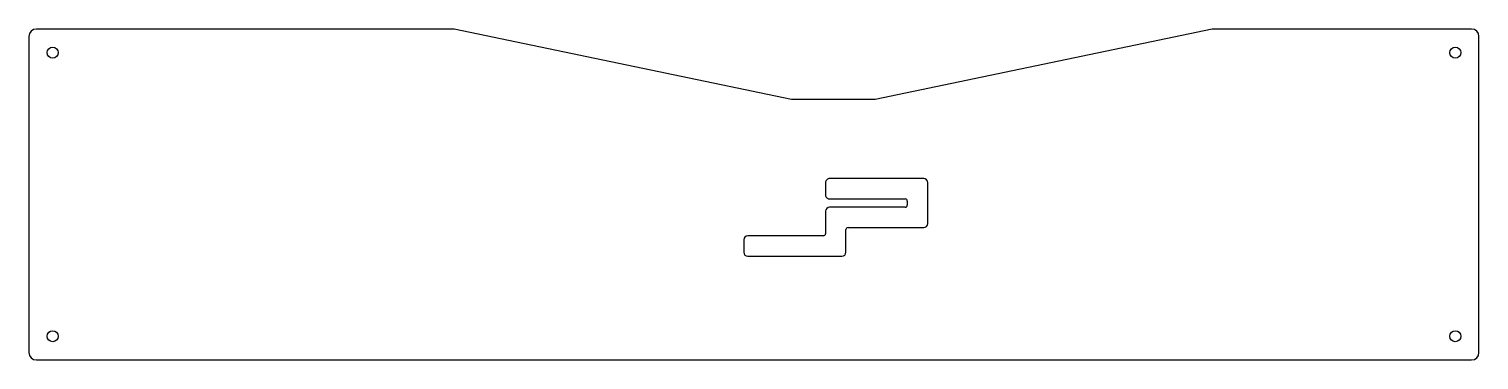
# Model space of a CAD drawing. Extents: x -510 to -155, y 128 to 209.
import ezdxf

# ---------------------------------------------------------------- set-up
doc = ezdxf.new("R2010")
doc.units = 0
doc.header["$MEASUREMENT"] = 0
doc.layers.add('MODELSKETCH_VISIBLE', color=7, linetype='CONTINUOUS')

msp = doc.modelspace()

# ---------------------------------------------------------------- linework, layer by layer
at = {"layer": 'MODELSKETCH_VISIBLE'}
for p, q in [((-405.75, 209.31), (-507.96, 209.31)), ((-323.3, 192.1), (-405.75, 209.31)), ((-220.38, 209.31), (-302.84, 192.1)), ((-156.96, 209.31), (-220.38, 209.31)), ((-509.76, 207.51), (-509.76, 130.2)), ((-155.16, 130.2), (-155.16, 207.51)), ((-302.84, 192.1), (-323.3, 192.1)), ((-314.96, 171.76), (-314.96, 168.76)), ((-290.96, 172.76), (-313.96, 172.76)), ((-289.96, 161.76), (-289.96, 171.76)), ((-313.94, 167.76), (-295.46, 167.76)), ((-294.96, 167.26), (-294.96, 166.26)), ((-314.96, 164.76), (-314.96, 159.26)), ((-295.46, 165.76), (-313.96, 165.76)), ((-309.96, 154.76), (-309.96, 160.26)), ((-309.46, 160.76), (-290.96, 160.76)), ((-334.96, 157.76), (-334.96, 154.76)), ((-315.46, 158.76), (-333.96, 158.76)), ((-333.96, 153.76), (-310.96, 153.76)), ((-507.96, 128.4), (-156.96, 128.4))]:
    msp.add_line(p, q, dxfattribs=at)
for centre in [(-503.96, 203.54), (-160.96, 203.54), (-503.96, 134.21), (-160.96, 134.21)]:
    msp.add_circle(centre, 1.35, dxfattribs=at)
for centre, radius, start, end in [((-507.96, 207.51), 1.8, 90, 180), ((-156.96, 207.51), 1.8, 0, 90), ((-313.96, 171.76), 1, 90, 180.0187), ((-290.96, 171.76), 1, 0, 90), ((-313.96, 168.76), 1, 180.0142, 270.714), ((-295.46, 167.26), 0.5, 0, 90), ((-313.96, 164.76), 1, 90, 180), ((-295.46, 166.26), 0.5, 270, 0), ((-309.46, 160.26), 0.5, 90, 180), ((-290.96, 161.76), 1, 270, 0), ((-333.96, 157.76), 1, 90, 180), ((-315.46, 159.26), 0.5, 270, 0), ((-333.96, 154.76), 1, 180, 270), ((-310.96, 154.76), 1, 270, 0), ((-507.96, 130.2), 1.8, 180, 270), ((-156.96, 130.2), 1.8, 270, 0)]:
    msp.add_arc(centre, radius, start, end, dxfattribs=at)

doc.saveas('drawing.dxf')
